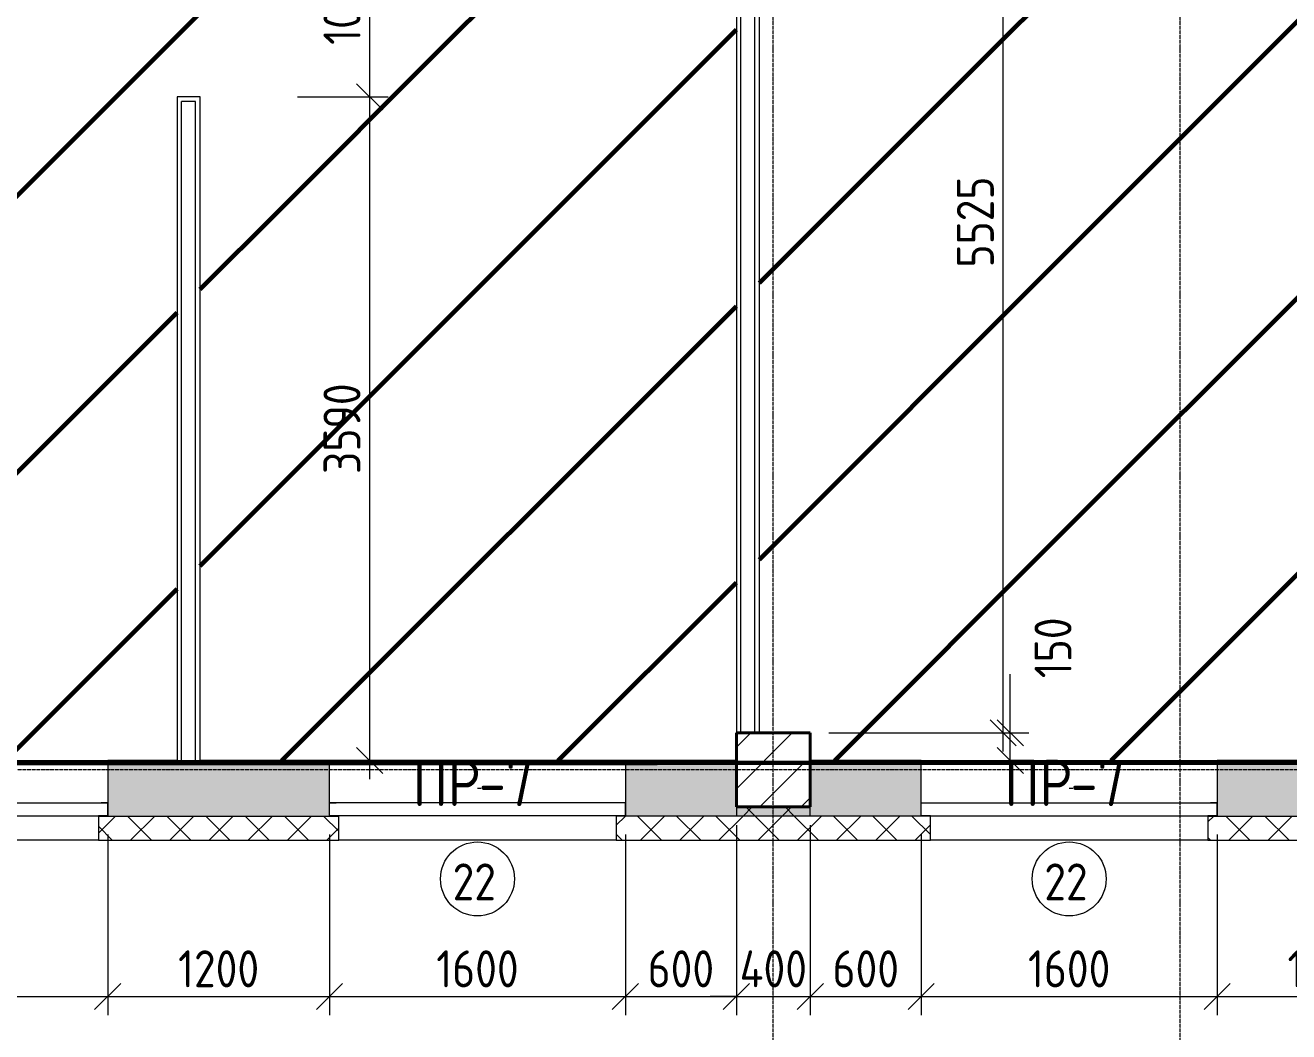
# Model space of a CAD drawing. Header units: millimetres. Extents: x -56773 to 323062, y -262288 to 76460.
# Drawn here: x 35764 to 42597, y -106360 to -100918 of the extents above; entities that cross this region are included whole.
import ezdxf

# ---------------------------------------------------------------- set-up
doc = ezdxf.new("R2010")
doc.units = ezdxf.units.MM
doc.linetypes.add('ADSK_Линия сетки', pattern=[25, 20, -2.5, 0, -2.5])
for name, color, linetype, lineweight in [('1.1) Шлифовка потолка', 5, 'Continuous', 60), ('3.1 Штукатурка внешн стен', 5, 'Continuous', 60), ('_ Окна', 7, 'Continuous', 18), ('Марки', 7, 'Continuous', 20), ('Марки окон', 7, 'Continuous', 20), ('Несущие колонны', 7, 'Continuous', 18), ('Окна', 7, 'Continuous', 9), ('Оси', 7, 'Continuous', 9), ('Размеры', 7, 'Continuous', 9), ('Стены внутренние', 7, 'Continuous', 18), ('Стены наружные', 7, 'Continuous', 18), ('Стены штриховка', 7, 'Continuous', 9)]:
    doc.layers.add(name, color=color, linetype=linetype, lineweight=lineweight)
doc.styles.add('GOST Common_2', font='', dxfattribs={"width": 0.9, "height": 250})
doc.styles.add('GOST Common_3', font='', dxfattribs={"width": 0.9, "height": 200})
doc.styles.get('GOST Common_2').set_extended_font_data('GOST Common')
doc.styles.get('GOST Common_3').set_extended_font_data('GOST Common')
doc.dimstyles.new('ADSK_Основной_2_0', dxfattribs={"dimscale": 304.8, "dimtxt": 201.142999, "dimasz": 0.463911, "dimexe": 0.328084, "dimexo": 0.328084, "dimgap": 0.164042, "dimtad": 1, "dimdec": 3, "dimrnd": 0.001, "dimdsep": 46, "dimtxsty": 'GOST Common_3', "dimblk1": 'OBLIQUE', "dimblk2": 'OBLIQUE', "dimsah": 1, "dimcen": 0.09, "dimdle": 0.328084, "dimazin": 2, "dimtfac": 1, "dimtdec": 4, "dimtix": 1, "dimtmove": 0, "dimatfit": 3, "dimfxl": 1, "dimtvp": 1, "dimtolj": 1, "dimtzin": 0, "dimlwd": 20, "dimlwe": 20, "dimarcsym": 2})
doc.dimstyles.new('ADSK_Основной_2_0_1', dxfattribs={"dimscale": 304.8, "dimtxt": 201.142999, "dimasz": 0.463911, "dimexe": 0.328084, "dimexo": 0.328084, "dimgap": 0.164042, "dimtad": 1, "dimdec": 3, "dimrnd": 0.001, "dimdsep": 46, "dimtxsty": 'GOST Common_3', "dimblk1": 'OBLIQUE', "dimblk2": 'OBLIQUE', "dimsah": 1, "dimcen": 0.09, "dimdle": 0.328084, "dimazin": 2, "dimtfac": 1, "dimtdec": 4, "dimtix": 1, "dimtmove": 1, "dimatfit": 3, "dimfxl": 1, "dimtvp": 1, "dimtolj": 1, "dimtzin": 0, "dimlwd": 20, "dimlwe": 20, "dimarcsym": 2})
doc.dimstyles.new('ADSK_Основной_2_0_2', dxfattribs={"dimscale": 304.8, "dimtxt": 201.142999, "dimasz": 0.463911, "dimexe": 0.328084, "dimexo": 0.328084, "dimgap": 0.164042, "dimtad": 1, "dimdec": 3, "dimrnd": 0.001, "dimdsep": 46, "dimtxsty": 'GOST Common_3', "dimblk1": 'OBLIQUE', "dimblk2": 'OBLIQUE', "dimsah": 1, "dimcen": 0.09, "dimdle": 0.328084, "dimazin": 2, "dimtfac": 1, "dimtdec": 4, "dimtix": 1, "dimtmove": 0, "dimatfit": 3, "dimfxl": 1, "dimtvp": 1, "dimtolj": 1, "dimtzin": 0, "dimlwd": 20, "dimlwe": 20, "dimarcsym": 2})
pattern_1 = [(45, (9.36, -97949.04), (-106.066, 106.066), []), (135, (9.36, -97949.04), (-106.066, -106.066), [])]

# ---------------------------------------------------------------- blocks, each defined once
blk = doc.blocks.new('ADSK_КолоннаЖБ_Прямоугольная - 400x400 мм-1807143-Кладочный план 2-го этаж')
at = {"layer": 'Несущие колонны', "lineweight": 40}
for p, q in [((-200, 200), (200, 200)), ((-200, -200), (-200, 200)), ((200, 200), (200, -200)), ((200, -200), (-200, -200))]:
    blk.add_line(p, q, dxfattribs=at)
blk = doc.blocks.new('ОКНО L03 _2СТ_RS - ОК-5_1600х2000h-3556615-Кладочный план 2-го этаж')
at = {"layer": '_ Окна'}
for p, q in [((-838.1, 149), (761.9, 149)), ((-838.1, 149), (-838.1, 79)), ((-838.1, 149), (-833.1, 149)), ((-818.1, 149), (-38.1, 149)), ((-38.1, 149), (741.9, 149)), ((761.9, 149), (756.9, 149)), ((761.9, 149), (761.9, 79)), ((-838.1, 79), (761.9, 79)), ((-838.1, 79), (-803.1, 79)), ((-818.1, 79), (-38.1, 79)), ((-38.1, 79), (741.9, 79)), ((761.9, 79), (726.9, 79))]:
    blk.add_line(p, q, dxfattribs=at)
at = {"layer": 'Окна'}
blk.add_line((-888.1, -150), (811.9, -150), dxfattribs=at)
blk = doc.blocks.new('ОКНО L03 _2СТ_RS - ОК-5_1600х2000h-3556607-Кладочный план 2-го этаж')
at = {"layer": '_ Окна'}
for p, q in [((-838.1, -79), (761.9, -79)), ((-838.1, -149), (-838.1, -79)), ((-838.1, -79), (-803.1, -79)), ((-818.1, -79), (-38.1, -79)), ((-38.1, -79), (741.9, -79)), ((761.9, -79), (726.9, -79)), ((761.9, -149), (761.9, -79)), ((-838.1, -149), (761.9, -149)), ((-838.1, -149), (-833.1, -149)), ((-818.1, -149), (-38.1, -149)), ((-38.1, -149), (741.9, -149)), ((761.9, -149), (756.9, -149))]:
    blk.add_line(p, q, dxfattribs=at)
at = {"layer": 'Окна'}
blk.add_line((-888.1, 150), (811.9, 150), dxfattribs=at)
blk = doc.blocks.new('_Oblique')
at = {"color": 0, "linetype": 'ByBlock', "lineweight": -2}
blk.add_line((-0.5, -0.5), (0.5, 0.5), dxfattribs=at)
blk = doc.blocks.new('*D4503')
at = {"layer": 'Defpoints', "color": 0, "transparency": 16777216}
for p in [(34609.4, -105193.1), (36209.4, -105193.1), (36209.4, -106170.3)]:
    blk.add_point(p, dxfattribs=at)
at = {"layer": 'Размеры', "color": 0, "lineweight": 20, "transparency": 16777216}
for p, q in [((34609.4, -105293.1), (34609.4, -106270.3)), ((36209.4, -105293.1), (36209.4, -106270.3)), ((34509.4, -106170.3), (36309.4, -106170.3))]:
    blk.add_line(p, q, dxfattribs=at)
at = {"layer": 'Размеры', "color": 0, "lineweight": 20, "transparency": 16777216, "xscale": 141.4, "yscale": 141.4, "zscale": 141.4, "rotation": 180}
blk.add_blockref('_Oblique', (34609.4, -106170.3), dxfattribs=at)
at = {"layer": 'Размеры', "color": 0, "lineweight": 20, "transparency": 16777216, "xscale": 141.4, "yscale": 141.4, "zscale": 141.4}
blk.add_blockref('_Oblique', (36209.4, -106170.3), dxfattribs=at)
at = {"layer": 'Размеры', "color": 0, "lineweight": 9, "transparency": 16777216, "insert": (35409.4, -106020.3), "char_height": 200, "width": 560.473, "attachment_point": 5, "style": 'GOST Common_3'}
blk.add_mtext('\\A1;1600', dxfattribs=at)
blk = doc.blocks.new('*D4504')
at = {"layer": 'Defpoints', "color": 0, "transparency": 16777216}
for p in [(36209.4, -105193.1), (37409.4, -105193.1), (37409.4, -106170.3)]:
    blk.add_point(p, dxfattribs=at)
at = {"layer": 'Размеры', "color": 0, "lineweight": 20, "transparency": 16777216}
for p, q in [((36209.4, -105293.1), (36209.4, -106270.3)), ((37409.4, -105293.1), (37409.4, -106270.3)), ((36109.4, -106170.3), (37509.4, -106170.3))]:
    blk.add_line(p, q, dxfattribs=at)
at = {"layer": 'Размеры', "color": 0, "lineweight": 20, "transparency": 16777216, "xscale": 141.4, "yscale": 141.4, "zscale": 141.4, "rotation": 180}
blk.add_blockref('_Oblique', (36209.4, -106170.3), dxfattribs=at)
at = {"layer": 'Размеры', "color": 0, "lineweight": 20, "transparency": 16777216, "xscale": 141.4, "yscale": 141.4, "zscale": 141.4}
blk.add_blockref('_Oblique', (37409.4, -106170.3), dxfattribs=at)
at = {"layer": 'Размеры', "color": 0, "lineweight": 9, "transparency": 16777216, "insert": (36809.4, -106020.3), "char_height": 200, "width": 560.473, "attachment_point": 5, "style": 'GOST Common_3'}
blk.add_mtext('\\A1;1200', dxfattribs=at)
blk = doc.blocks.new('*D4505')
at = {"layer": 'Defpoints', "color": 0, "transparency": 16777216}
for p in [(37409.4, -105193.1), (39009.4, -105193.1), (39009.4, -106170.3)]:
    blk.add_point(p, dxfattribs=at)
at = {"layer": 'Размеры', "color": 0, "lineweight": 20, "transparency": 16777216}
for p, q in [((37409.4, -105293.1), (37409.4, -106270.3)), ((39009.4, -105293.1), (39009.4, -106270.3)), ((37309.4, -106170.3), (39109.4, -106170.3))]:
    blk.add_line(p, q, dxfattribs=at)
at = {"layer": 'Размеры', "color": 0, "lineweight": 20, "transparency": 16777216, "xscale": 141.4, "yscale": 141.4, "zscale": 141.4, "rotation": 180}
blk.add_blockref('_Oblique', (37409.4, -106170.3), dxfattribs=at)
at = {"layer": 'Размеры', "color": 0, "lineweight": 20, "transparency": 16777216, "xscale": 141.4, "yscale": 141.4, "zscale": 141.4}
blk.add_blockref('_Oblique', (39009.4, -106170.3), dxfattribs=at)
at = {"layer": 'Размеры', "color": 0, "lineweight": 9, "transparency": 16777216, "insert": (38209.4, -106020.3), "char_height": 200, "width": 560.473, "attachment_point": 5, "style": 'GOST Common_3'}
blk.add_mtext('\\A1;1600', dxfattribs=at)
blk = doc.blocks.new('*D4506')
at = {"layer": 'Defpoints', "color": 0, "transparency": 16777216}
for p in [(39609.4, -105144.1), (39009.4, -105193.1), (39609.4, -106170.3)]:
    blk.add_point(p, dxfattribs=at)
at = {"layer": 'Размеры', "color": 0, "lineweight": 20, "transparency": 16777216}
for p, q in [((39009.4, -105293.1), (39009.4, -106270.3)), ((39609.4, -105244.1), (39609.4, -106270.3)), ((38909.4, -106170.3), (39709.4, -106170.3))]:
    blk.add_line(p, q, dxfattribs=at)
at = {"layer": 'Размеры', "color": 0, "lineweight": 20, "transparency": 16777216, "xscale": 141.4, "yscale": 141.4, "zscale": 141.4, "rotation": 180}
blk.add_blockref('_Oblique', (39009.4, -106170.3), dxfattribs=at)
at = {"layer": 'Размеры', "color": 0, "lineweight": 20, "transparency": 16777216, "xscale": 141.4, "yscale": 141.4, "zscale": 141.4}
blk.add_blockref('_Oblique', (39609.4, -106170.3), dxfattribs=at)
at = {"layer": 'Размеры', "color": 0, "lineweight": 9, "transparency": 16777216, "insert": (39309.4, -106020.3), "char_height": 200, "width": 454.106, "attachment_point": 5, "style": 'GOST Common_3'}
blk.add_mtext('\\A1;600', dxfattribs=at)
blk = doc.blocks.new('*D4507')
at = {"layer": 'Defpoints', "color": 0, "transparency": 16777216}
for p in [(39609.4, -105144.1), (40009.4, -105144.1), (40009.4, -106170.3)]:
    blk.add_point(p, dxfattribs=at)
at = {"layer": 'Размеры', "color": 0, "lineweight": 20, "transparency": 16777216}
for p, q in [((39609.4, -105244.1), (39609.4, -106270.3)), ((40009.4, -105244.1), (40009.4, -106270.3)), ((39609.4, -106170.3), (39468, -106170.3)), ((39609.4, -106170.3), (40009.4, -106170.3)), ((40009.4, -106170.3), (40150.8, -106170.3))]:
    blk.add_line(p, q, dxfattribs=at)
at = {"layer": 'Размеры', "color": 0, "lineweight": 20, "transparency": 16777216, "xscale": 141.4, "yscale": 141.4, "zscale": 141.4}
blk.add_blockref('_Oblique', (39609.4, -106170.3), dxfattribs=at)
at = {"layer": 'Размеры', "color": 0, "lineweight": 20, "transparency": 16777216, "xscale": 141.4, "yscale": 141.4, "zscale": 141.4, "rotation": 180}
blk.add_blockref('_Oblique', (40009.4, -106170.3), dxfattribs=at)
at = {"layer": 'Размеры', "color": 0, "lineweight": 9, "transparency": 16777216, "insert": (39809.4, -106020.3), "char_height": 200, "width": 474.561, "attachment_point": 5, "style": 'GOST Common_3'}
blk.add_mtext('\\A1;400', dxfattribs=at)
blk = doc.blocks.new('*D4508')
at = {"layer": 'Defpoints', "color": 0, "transparency": 16777216}
for p in [(40009.4, -105144.1), (40609.4, -105193.1), (40609.4, -106170.3)]:
    blk.add_point(p, dxfattribs=at)
at = {"layer": 'Размеры', "color": 0, "lineweight": 20, "transparency": 16777216}
for p, q in [((40009.4, -105244.1), (40009.4, -106270.3)), ((40609.4, -105293.1), (40609.4, -106270.3)), ((39909.4, -106170.3), (40709.4, -106170.3))]:
    blk.add_line(p, q, dxfattribs=at)
at = {"layer": 'Размеры', "color": 0, "lineweight": 20, "transparency": 16777216, "xscale": 141.4, "yscale": 141.4, "zscale": 141.4, "rotation": 180}
blk.add_blockref('_Oblique', (40009.4, -106170.3), dxfattribs=at)
at = {"layer": 'Размеры', "color": 0, "lineweight": 20, "transparency": 16777216, "xscale": 141.4, "yscale": 141.4, "zscale": 141.4}
blk.add_blockref('_Oblique', (40609.4, -106170.3), dxfattribs=at)
at = {"layer": 'Размеры', "color": 0, "lineweight": 9, "transparency": 16777216, "insert": (40309.4, -106020.3), "char_height": 200, "width": 454.106, "attachment_point": 5, "style": 'GOST Common_3'}
blk.add_mtext('\\A1;600', dxfattribs=at)
blk = doc.blocks.new('*D4509')
at = {"layer": 'Defpoints', "color": 0, "transparency": 16777216}
for p in [(40609.4, -105193.1), (42209.4, -105193.1), (42209.4, -106170.3)]:
    blk.add_point(p, dxfattribs=at)
at = {"layer": 'Размеры', "color": 0, "lineweight": 20, "transparency": 16777216}
for p, q in [((40609.4, -105293.1), (40609.4, -106270.3)), ((42209.4, -105293.1), (42209.4, -106270.3)), ((40509.4, -106170.3), (42309.4, -106170.3))]:
    blk.add_line(p, q, dxfattribs=at)
at = {"layer": 'Размеры', "color": 0, "lineweight": 20, "transparency": 16777216, "xscale": 141.4, "yscale": 141.4, "zscale": 141.4, "rotation": 180}
blk.add_blockref('_Oblique', (40609.4, -106170.3), dxfattribs=at)
at = {"layer": 'Размеры', "color": 0, "lineweight": 20, "transparency": 16777216, "xscale": 141.4, "yscale": 141.4, "zscale": 141.4}
blk.add_blockref('_Oblique', (42209.4, -106170.3), dxfattribs=at)
at = {"layer": 'Размеры', "color": 0, "lineweight": 9, "transparency": 16777216, "insert": (41409.4, -106020.3), "char_height": 200, "width": 560.473, "attachment_point": 5, "style": 'GOST Common_3'}
blk.add_mtext('\\A1;1600', dxfattribs=at)
blk = doc.blocks.new('*D4510')
at = {"layer": 'Defpoints', "color": 0, "transparency": 16777216}
for p in [(42209.4, -105193.1), (43409.4, -105193.1), (43409.4, -106170.3)]:
    blk.add_point(p, dxfattribs=at)
at = {"layer": 'Размеры', "color": 0, "lineweight": 20, "transparency": 16777216}
for p, q in [((42209.4, -105293.1), (42209.4, -106270.3)), ((43409.4, -105293.1), (43409.4, -106270.3)), ((42109.4, -106170.3), (43509.4, -106170.3))]:
    blk.add_line(p, q, dxfattribs=at)
at = {"layer": 'Размеры', "color": 0, "lineweight": 20, "transparency": 16777216, "xscale": 141.4, "yscale": 141.4, "zscale": 141.4, "rotation": 180}
blk.add_blockref('_Oblique', (42209.4, -106170.3), dxfattribs=at)
at = {"layer": 'Размеры', "color": 0, "lineweight": 20, "transparency": 16777216, "xscale": 141.4, "yscale": 141.4, "zscale": 141.4}
blk.add_blockref('_Oblique', (43409.4, -106170.3), dxfattribs=at)
at = {"layer": 'Размеры', "color": 0, "lineweight": 9, "transparency": 16777216, "insert": (42809.4, -106020.3), "char_height": 200, "width": 560.473, "attachment_point": 5, "style": 'GOST Common_3'}
blk.add_mtext('\\A1;1200', dxfattribs=at)
blk = doc.blocks.new('*D4626')
at = {"layer": 'Defpoints', "color": 0, "transparency": 16777216}
for p in [(37136.1, -101304.1), (37626.5, -101304.1), (37526.5, -104894.1)]:
    blk.add_point(p, dxfattribs=at)
at = {"layer": 'Размеры', "color": 0, "lineweight": 20, "transparency": 16777216}
for p, q in [((37626.5, -104994.1), (37626.5, -101204.1)), ((37236.1, -101304.1), (37726.5, -101304.1)), ((37626.5, -104894.1), (37726.5, -104894.1))]:
    blk.add_line(p, q, dxfattribs=at)
at = {"layer": 'Размеры', "color": 0, "lineweight": 20, "transparency": 16777216, "xscale": 141.4, "yscale": 141.4, "zscale": 141.4}
for p, rotation in [((37626.5, -101304.1), 90), ((37626.5, -104894.1), 270)]:
    blk.add_blockref('_Oblique', p, dxfattribs=dict(at, rotation=rotation))
at = {"layer": 'Размеры', "color": 0, "lineweight": 9, "transparency": 16777216, "insert": (37476.5, -103099.1), "char_height": 200, "width": 605.475, "attachment_point": 5, "rotation": 90, "style": 'GOST Common_3'}
blk.add_mtext('\\A1;3590', dxfattribs=at)
blk = doc.blocks.new('*D4627')
at = {"layer": 'Defpoints', "color": 0, "transparency": 16777216}
for p in [(37158.8, -100304.1), (37626.5, -100304.1), (37136.1, -101304.1)]:
    blk.add_point(p, dxfattribs=at)
at = {"layer": 'Размеры', "color": 0, "lineweight": 20, "transparency": 16777216}
for p, q in [((37626.5, -101404.1), (37626.5, -100204.1)), ((37258.8, -100304.1), (37726.5, -100304.1)), ((37236.1, -101304.1), (37726.5, -101304.1))]:
    blk.add_line(p, q, dxfattribs=at)
at = {"layer": 'Размеры', "color": 0, "lineweight": 20, "transparency": 16777216, "xscale": 141.4, "yscale": 141.4, "zscale": 141.4}
for p, rotation in [((37626.5, -100304.1), 90), ((37626.5, -101304.1), 270)]:
    blk.add_blockref('_Oblique', p, dxfattribs=dict(at, rotation=rotation))
at = {"layer": 'Размеры', "color": 0, "lineweight": 9, "transparency": 16777216, "insert": (37476.5, -100804.1), "char_height": 200, "width": 560.473, "attachment_point": 5, "rotation": 90, "style": 'GOST Common_3'}
blk.add_mtext('\\A1;1000', dxfattribs=at)
blk = doc.blocks.new('*D4911')
at = {"layer": 'Defpoints', "color": 0, "transparency": 16777216}
for p in [(40009.4, -104744.1), (41091, -104744.1), (40952, -104894.1)]:
    blk.add_point(p, dxfattribs=at)
at = {"layer": 'Размеры', "color": 0, "lineweight": 20, "transparency": 16777216}
for p, q in [((41091, -104744.1), (41091, -104427.3)), ((40109.4, -104744.1), (41191, -104744.1)), ((41091, -104994.1), (41091, -104744.1)), ((41052, -104894.1), (41191, -104894.1))]:
    blk.add_line(p, q, dxfattribs=at)
at = {"layer": 'Размеры', "color": 0, "lineweight": 20, "transparency": 16777216, "xscale": 141.4, "yscale": 141.4, "zscale": 141.4}
for p, rotation in [((41091, -104744.1), 90), ((41091, -104894.1), 270)]:
    blk.add_blockref('_Oblique', p, dxfattribs=dict(at, rotation=rotation))
at = {"layer": 'Размеры', "color": 0, "lineweight": 9, "transparency": 16777216, "insert": (41222, -104448.5), "char_height": 200, "width": 409.104, "attachment_point": 1, "rotation": 90, "line_spacing_factor": 1.022761, "style": 'GOST Common_3'}
blk.add_mtext('\\A1;150', dxfattribs=at)
blk = doc.blocks.new('*D4912')
at = {"layer": 'Defpoints', "color": 0, "transparency": 16777216}
for p in [(40584.4, -99219.1), (41052, -99219.1), (40009.4, -104744.1)]:
    blk.add_point(p, dxfattribs=at)
at = {"layer": 'Размеры', "color": 0, "lineweight": 20, "transparency": 16777216}
for p, q in [((41052, -104844.1), (41052, -99119.1)), ((40684.4, -99219.1), (41152, -99219.1)), ((40109.4, -104744.1), (41152, -104744.1))]:
    blk.add_line(p, q, dxfattribs=at)
at = {"layer": 'Размеры', "color": 0, "lineweight": 20, "transparency": 16777216, "xscale": 141.4, "yscale": 141.4, "zscale": 141.4}
for p, rotation in [((41052, -99219.1), 90), ((41052, -104744.1), 270)]:
    blk.add_blockref('_Oblique', p, dxfattribs=dict(at, rotation=rotation))
at = {"layer": 'Размеры', "color": 0, "lineweight": 9, "transparency": 16777216, "insert": (40902, -101981.6), "char_height": 200, "width": 605.475, "attachment_point": 5, "rotation": 90, "style": 'GOST Common_3'}
blk.add_mtext('\\A1;5525', dxfattribs=at)
blk = doc.blocks.new('М_окна1 - Маркировка типоразмера-1510237-Кладочный план 2-го этаж')
at = {"layer": 'Марки окон'}
blk.add_circle((0, 0), 2, dxfattribs=at)
blk = doc.blocks.new('ADSK_Марка_Отверстие - Экземпляр_Только Марка-157312-Кладочный план 2-го этаж')
at = {"layer": 'Марки'}
blk.add_line((0, 0), (0.2, 0), dxfattribs=at)

msp = doc.modelspace()

# ---------------------------------------------------------------- hatches: boundary and pattern name
at = {"layer": '1.1) Шлифовка потолка', "transparency": 33554687}
h = msp.add_hatch(dxfattribs=at)
h.set_pattern_fill('ANSI31', color=5, scale=333)
h.paths.add_polyline_path([(36584.3615, -99219.0666), (36034.3615, -99219.0666), (36034.3615, -98494.0666), (35934.3615, -98494.0666), (35934.3615, -98369.0666), (37143.3716, -98369.0666), (37143.3716, -96144.5668), (32903.5498, -96144.5668), (32903.5498, -98369.0666), (34734.3615, -98369.0666), (34734.3615, -98494.0666), (34634.3615, -98494.0666), (34634.3615, -99219.0666), (33384.3615, -99219.0666), (33384.3615, -100304.0666), (33259.3615, -100304.0666), (33259.3615, -99219.0666), (32903.5498, -99219.0666), (32903.5498, -101055.8012), (37143.3716, -101055.8012), (37143.3716, -99219.0666), (36709.3615, -99219.0666), (36709.3615, -100304.0666), (36584.3615, -100304.0666)])
h = msp.add_hatch(dxfattribs=at)
h.set_pattern_fill('ANSI31', color=5, scale=333)
h.paths.add_polyline_path([(39609.3615, -99219.0666), (38584.3615, -99219.0666), (38584.3615, -98494.0666), (38484.3615, -98494.0666), (38484.3615, -98369.0666), (40759.3615, -98369.0666), (40759.3615, -98494.0666), (40584.3615, -98494.0666), (40584.3615, -99219.0666), (39734.3615, -99219.0666), (39734.3615, -101055.8012), (41383.1934, -101055.8012), (41383.1934, -96144.5668), (37143.3716, -96144.5668), (37143.3716, -98369.0666), (37284.3615, -98369.0666), (37284.3615, -98494.0666), (37184.3615, -98494.0666), (37184.3615, -99219.0666), (37173.2044, -101055.8012), (39609.3615, -101055.8012)])
h = msp.add_hatch(dxfattribs=at)
h.set_pattern_fill('ANSI31', color=5, scale=333)
h.paths.add_polyline_path([(49862.837, -96144.5668), (41383.1934, -96144.5668), (41383.1934, -104894.0666), (42259.3615, -104894.0666), (42684.3615, -104894.0666), (42684.3615, -99219.0666), (42259.3615, -99219.0666), (42259.3615, -98494.0666), (41959.3615, -98494.0666), (41959.3615, -98369.0666), (42934.3615, -98369.0666), (42934.3615, -98494.0666), (42809.3615, -98494.0666), (42809.3615, -104894.0666), (43409.3615, -104894.0666), (45059.3615, -104894.0666), (45609.3615, -104894.0666), (45609.3615, -104744.0666), (45884.3615, -104744.0666), (45884.3615, -99219.0666), (44234.3615, -99219.0666), (44234.3615, -98494.0666), (44134.3615, -98494.0666), (44134.3615, -98369.0666), (46884.3615, -98369.0666), (46884.3615, -98494.0666), (46709.3615, -98494.0666), (46709.3615, -99219.0666), (46009.3615, -99219.0666), (46009.3615, -104744.0666), (46009.3615, -104894.0666), (46909.3615, -104894.0666), (48559.3615, -104894.0666), (48884.3615, -104894.0666), (48884.3615, -101344.0666), (49009.3615, -101344.0666), (49009.3615, -104894.0666), (49409.3615, -104894.0666), (49409.3615, -104744.0666), (49809.3615, -104744.0666), (49809.3615, -104894.0666), (49862.837, -104894.0666), (49862.837, -99219.0666), (49009.3615, -99219.0666), (49009.3615, -100344.0666), (48884.3615, -100344.0666), (48884.3615, -99219.0666), (48259.3615, -99219.0666), (48259.3615, -98494.0666), (48084.3615, -98494.0666), (48084.3615, -98369.0666), (49862.837, -98369.0666)])
h.paths.add_polyline_path([(41354.1182, -105202.5854), (41907.6896, -105202.5854), (41907.6896, -104827.5854), (41354.1182, -104827.5854)], flags=9)
h.paths.add_polyline_path([(40996.9307, -105202.5854), (41529.0735, -105202.5854), (41529.0735, -104827.5854), (40996.9307, -104827.5854)], flags=9)
h.paths.add_polyline_path([(44154.1182, -105202.5854), (44707.6896, -105202.5854), (44707.6896, -104827.5854), (44154.1182, -104827.5854)], flags=9)
h.paths.add_polyline_path([(43796.9307, -105202.5854), (44329.0735, -105202.5854), (44329.0735, -104827.5854), (43796.9307, -104827.5854)], flags=9)
h.paths.add_polyline_path([(47654.1182, -105202.5854), (48207.6896, -105202.5854), (48207.6896, -104827.5854), (47654.1182, -104827.5854)], flags=9)
h.paths.add_polyline_path([(47296.9307, -105202.5854), (47829.0735, -105202.5854), (47829.0735, -104827.5854), (47296.9307, -104827.5854)], flags=9)
h = msp.add_hatch(dxfattribs=at)
h.set_pattern_fill('ANSI31', color=5, scale=333)
h.paths.add_polyline_path([(36584.3615, -101304.0666), (36709.3615, -101304.0666), (36709.3615, -104894.0666), (37143.3716, -104894.0666), (37143.3716, -101055.8012), (32903.5498, -101055.8012), (32903.5498, -104894.0666), (33059.3615, -104894.0666), (33259.3615, -104894.0666), (33259.3615, -101304.0666), (33384.3615, -101304.0666), (33384.3615, -104894.0666), (33609.3615, -104894.0666), (33609.3615, -104744.0666), (34009.3615, -104744.0666), (34009.3615, -104894.0666), (34609.3615, -104894.0666), (36259.3615, -104894.0666), (36584.3615, -104894.0666)])
h.paths.add_polyline_path([(35354.1182, -105202.5854), (35907.6896, -105202.5854), (35907.6896, -104827.5854), (35354.1182, -104827.5854)], flags=9)
h.paths.add_polyline_path([(34996.9307, -105202.5854), (35529.0735, -105202.5854), (35529.0735, -104827.5854), (34996.9307, -104827.5854)], flags=9)
h = msp.add_hatch(dxfattribs=at)
h.set_pattern_fill('ANSI31', color=5, scale=333)
h.paths.add_polyline_path([(39609.3615, -101055.8012), (37143.3716, -101055.8012), (37143.3716, -104894.0666), (37409.3615, -104894.0666), (39059.3615, -104894.0666), (39609.3615, -104894.0666), (39609.3615, -104744.0666)])
h = msp.add_hatch(dxfattribs=at)
h.set_pattern_fill('ANSI31', color=5, scale=333)
h.paths.add_polyline_path([(41383.1934, -101055.8012), (39734.3615, -101055.8012), (39734.3615, -104744.0666), (40009.3615, -104744.0666), (40009.3615, -104894.0666), (40609.3615, -104894.0666), (41383.1934, -104894.0666)])
at = {"layer": 'Несущие колонны', "lineweight": 9}
h = msp.add_hatch(dxfattribs=at)
h.set_pattern_fill('FP_1', color=256, style=0, pattern_type=2)
h.set_pattern_definition([(45, (9.36, -97949.04), (-224.5064, 224.5064), []), (45, (233.87, -97949.04), (-224.5064, 224.5064), [396.875, -79.375, 3.353, -76.022])])
h.paths.add_polyline_path([(40009.3615, -105144.0666), (40009.3615, -104744.0666), (39609.3615, -104744.0666), (39609.3615, -105144.0666)])
at = {"layer": 'Стены внутренние', "lineweight": 9}
h = msp.add_hatch(dxfattribs=at)
h.set_pattern_fill('FP_2', color=256, style=0, pattern_type=2)
h.set_pattern_definition([(45, (9.36, -97949.04), (84.18955, 308.69595), [396.875, -79.375, 3.353, -76.022])])
h.paths.add_polyline_path([(56459.3615, -105194.0666), (56459.3615, -105193.0666), (56409.3615, -105193.0666), (56409.3615, -104894.0666), (55809.3615, -104894.0666), (55809.3615, -105144.0666), (55409.3615, -105144.0666), (55409.3615, -104894.0666), (54809.3615, -104894.0666), (54809.3615, -105193.0666), (56326.6505, -105194.0666)])
h.paths.add_polyline_path([(59222.263, -105194.0666), (59209.3615, -105193.0666), (59209.3615, -104894.0666), (58009.3615, -104894.0666), (58009.3615, -105193.0666), (57959.3615, -105194.0666)])
h.paths.add_polyline_path([(61393.9725, -105194.0666), (61559.3615, -105194.0666), (61559.3615, -105144.0666), (61409.3615, -105144.0666), (61409.3615, -104894.0666), (60809.3615, -104894.0666), (60809.3615, -105193.0666), (60759.3615, -105194.0666)])
h.paths.add_polyline_path([(44959.3615, -105194.0666), (46909.3615, -105193.0666), (46909.3615, -104894.0666), (46009.3615, -104894.0666), (46009.3615, -105144.0666), (45609.3615, -105144.0666), (45609.3615, -104894.0666), (45009.3615, -104894.0666), (45009.3615, -105193.0666), (44959.3615, -105193.0666)])
h.paths.add_polyline_path([(37459.3615, -105194.0666), (37459.3615, -105193.0666), (37409.3615, -105193.0666), (37409.3615, -104894.0666), (36209.3615, -104894.0666), (36209.3615, -105193.0666), (36159.3615, -105194.0666)])
h.paths.add_polyline_path([(40659.3615, -105194.0666), (40659.3615, -105193.0666), (40609.3615, -105193.0666), (40609.3615, -104894.0666), (40009.3615, -104894.0666), (40009.3615, -105144.0666), (39609.3615, -105144.0666), (39609.3615, -104894.0666), (39009.3615, -104894.0666), (39009.3615, -105193.0666), (38959.3615, -105194.0666)])
h.paths.add_polyline_path([(50459.3615, -105194.0666), (50459.3615, -105193.0666), (50409.3615, -105193.0666), (50409.3615, -104894.0666), (49809.3615, -104894.0666), (49809.3615, -105144.0666), (49409.3615, -105144.0666), (49409.3615, -104894.0666), (48509.3615, -104894.0666), (48509.3615, -105193.0666), (48459.3615, -105194.0666)])
h.paths.add_polyline_path([(53259.3615, -105194.0666), (53259.3615, -105193.0666), (53209.3615, -105193.0666), (53209.3615, -104894.0666), (52009.3615, -104894.0666), (52009.3615, -105193.0666), (51959.3615, -105194.0666)])
h.paths.add_polyline_path([(42159.3615, -105194.0666), (43409.3615, -105193.0666), (43409.3615, -104894.0666), (42209.3615, -104894.0666), (42209.3615, -105193.0666), (42159.3615, -105193.0666)])
h.paths.add_polyline_path([(30266.1372, -105194.0666), (31409.3615, -105193.0666), (31409.3615, -104894.0666), (30209.3615, -104894.0666), (30209.3615, -105193.0666), (30159.3615, -105194.0666)])
h.paths.add_polyline_path([(19459.3615, -105194.0666), (19459.3615, -105193.0666), (19409.3615, -105193.0666), (19409.3615, -104894.0666), (18209.3615, -104894.0666), (18209.3615, -105193.0666), (18683.6869, -105194.0666)])
h.paths.add_polyline_path([(15609.3615, -105194.0666), (15609.3615, -104894.0666), (15009.3615, -104894.0666), (15009.3615, -105144.0666), (14609.3615, -105144.0666), (14609.3615, -104894.0666), (14009.3615, -104894.0666), (14009.3615, -105193.0666), (13959.3615, -105194.0666)])
h.paths.add_polyline_path([(20959.3615, -105194.0666), (21609.3615, -105194.0666), (21609.3615, -104894.0666), (21009.3615, -104894.0666), (21009.3615, -105193.0666), (20959.3615, -105193.0666)])
h.paths.add_polyline_path([(28659.3615, -105194.0666), (28659.3615, -105193.0666), (28609.3615, -105193.0666), (28609.3615, -104894.0666), (28009.3615, -104894.0666), (28009.3615, -105144.0666), (27609.3615, -105144.0666), (27609.3615, -104894.0666), (27009.3615, -104894.0666), (27009.3615, -105193.0666), (27370.5247, -105194.0666)])
h.paths.add_polyline_path([(32959.3615, -105194.0666), (34609.3615, -105193.0666), (34609.3615, -104894.0666), (34009.3615, -104894.0666), (34009.3615, -105144.0666), (33609.3615, -105144.0666), (33609.3615, -104894.0666), (33009.3615, -104894.0666), (33009.3615, -105193.0666), (32959.3615, -105193.0666)])
h.paths.add_polyline_path([(22009.3615, -105194.0666), (22609.3615, -105193.0666), (22609.3615, -104894.0666), (22009.3615, -104894.0666), (22009.3615, -105144.0666)])
h.paths.add_polyline_path([(25459.3615, -105194.0666), (25459.3615, -105193.0666), (25409.3615, -105193.0666), (25409.3615, -104894.0666), (24209.3615, -104894.0666), (24209.3615, -105193.0666), (24474.9121, -105194.0666)])
h.paths.add_polyline_path([(16009.3615, -105194.0666), (16609.3615, -105193.0666), (16609.3615, -104894.0666), (16009.3615, -104894.0666), (16009.3615, -105144.0666)])
h.paths.add_polyline_path([(6459.3615, -105194.0666), (6459.3615, -105193.0666), (6409.3615, -105193.0666), (6409.3615, -104894.0666), (5209.3615, -104894.0666), (5209.3615, -105193.0666), (5159.3615, -105194.0666)])
h.paths.add_polyline_path([(-5540.6385, -105194.0666), (-5540.6385, -105193.0666), (-5590.6385, -105193.0666), (-5590.6385, -104894.0666), (-6790.6385, -104894.0666), (-6790.6385, -105193.0666), (-6840.6385, -105194.0666)])
h.paths.add_polyline_path([(-2340.6385, -105194.0666), (-2340.6385, -105193.0666), (-2390.6385, -105193.0666), (-2390.6385, -104894.0666), (-2990.6385, -104894.0666), (-2990.6385, -105144.0666), (-3390.6385, -105144.0666), (-3390.6385, -104894.0666), (-3990.6385, -104894.0666), (-3990.6385, -105193.0666), (-4040.6385, -105194.0666)])
h.paths.add_polyline_path([(1959.3615, -105194.0666), (3609.3615, -105193.0666), (3609.3615, -104894.0666), (3009.3615, -104894.0666), (3009.3615, -105144.0666), (2609.3615, -105144.0666), (2609.3615, -104894.0666), (2009.3615, -104894.0666), (2009.3615, -105193.0666), (1959.3615, -105193.0666)])
h.paths.add_polyline_path([(12459.3615, -105194.0666), (12459.3615, -105193.0666), (12409.3615, -105193.0666), (12409.3615, -104894.0666), (11209.3615, -104894.0666), (11209.3615, -105193.0666), (11159.3615, -105194.0666)])
h.paths.add_polyline_path([(9659.3615, -105194.0666), (9659.3615, -105193.0666), (9609.3615, -105193.0666), (9609.3615, -104894.0666), (9009.3615, -104894.0666), (9009.3615, -105144.0666), (8609.3615, -105144.0666), (8609.3615, -104894.0666), (8009.3615, -104894.0666), (8009.3615, -105193.0666), (7959.3615, -105194.0666)])
h.paths.add_polyline_path([(459.3615, -105194.0666), (459.3615, -105193.0666), (409.3615, -105193.0666), (409.3615, -104894.0666), (-790.6385, -104894.0666), (-790.6385, -105193.0666), (-840.6385, -105194.0666)])
h.paths.add_polyline_path([(-8340.6385, -105194.0666), (-8340.6385, -105193.0666), (-8390.6385, -105193.0666), (-8390.6385, -104894.0666), (-8990.6385, -104894.0666), (-8990.6385, -105144.0666), (-9390.6385, -105144.0666), (-9390.6385, -104894.0666), (-10590.6385, -104894.0666), (-10590.6385, -105193.0666), (-10272.4389, -105194.0666)])
h.paths.add_polyline_path([(-17240.6385, -105194.0666), (-15990.6385, -105193.0666), (-15990.6385, -104894.0666), (-17190.6385, -104894.0666), (-17190.6385, -105193.0666), (-17240.6385, -105193.0666)])
h.paths.add_polyline_path([(-18959.2766, -105194.0666), (-18790.6385, -105193.0666), (-18790.6385, -104894.0666), (-19390.6385, -104894.0666), (-19390.6385, -105194.0666)])
h.paths.add_polyline_path([(-13168.0514, -105194.0666), (-12190.6385, -105193.0666), (-12190.6385, -104894.0666), (-13390.6385, -104894.0666), (-13390.6385, -105144.0666), (-13790.6385, -105144.0666), (-13790.6385, -104894.0666), (-14390.6385, -104894.0666), (-14390.6385, -105193.0666), (-13891.9546, -105194.0666)])
at = {"layer": 'Стены наружные', "lineweight": 9}
h = msp.add_hatch(dxfattribs=at)
h.set_pattern_fill('FP_4', color=256, style=0, pattern_type=2)
h.set_pattern_definition(pattern_1)
h.paths.add_polyline_path([(39609.3615, -105194.0666), (40009.3615, -105194.0666), (40009.3615, -105144.0666), (39609.3615, -105144.0666)])
h = msp.add_hatch(dxfattribs=at)
h.set_pattern_fill('FP_4', color=256, style=0, pattern_type=2)
h.set_pattern_definition(pattern_1)
h.paths.add_polyline_path([(60759.3615, -105324.0666), (61989.3615, -105324.0666), (61989.3615, -105194.0666), (60759.3615, -105194.0666)])
h.paths.add_polyline_path([(59222.263, -105324.0666), (59259.3615, -105324.0666), (59259.3615, -105194.0666), (57959.3615, -105194.0666), (57959.3615, -105324.0666)])
h.paths.add_polyline_path([(46959.3615, -105324.0666), (46959.3615, -105194.0666), (44959.3615, -105194.0666), (44959.3615, -105324.0666)])
h.paths.add_polyline_path([(50459.3615, -105324.0666), (50459.3615, -105194.0666), (48459.3615, -105194.0666), (48459.3615, -105324.0666)])
h.paths.add_polyline_path([(37459.3615, -105324.0666), (37459.3615, -105194.0666), (36159.3615, -105194.0666), (36159.3615, -105324.0666)])
h.paths.add_polyline_path([(38959.3615, -105324.0666), (40659.3615, -105324.0666), (40659.3615, -105194.0666), (38959.3615, -105194.0666)])
h.paths.add_polyline_path([(43459.3615, -105324.0666), (43459.3615, -105194.0666), (42159.3615, -105194.0666), (42159.3615, -105324.0666)])
h.paths.add_polyline_path([(56326.6505, -105324.0666), (56459.3615, -105324.0666), (56459.3615, -105194.0666), (54759.3615, -105194.0666), (54759.3615, -105324.0666)])
h.paths.add_polyline_path([(51959.3615, -105324.0666), (53259.3615, -105324.0666), (53259.3615, -105194.0666), (51959.3615, -105194.0666)])
h.paths.add_polyline_path([(25459.3615, -105324.0666), (25459.3615, -105194.0666), (24159.3615, -105194.0666), (24159.3615, -105324.0666), (24474.9121, -105324.0666)])
h.paths.add_polyline_path([(18159.3615, -105324.0666), (19459.3615, -105324.0666), (19459.3615, -105194.0666), (18159.3615, -105194.0666)])
h.paths.add_polyline_path([(16659.3615, -105324.0666), (16659.3615, -105194.0666), (16009.3615, -105194.0666), (16009.3615, -105324.0666)])
h.paths.add_polyline_path([(28659.3615, -105324.0666), (28659.3615, -105194.0666), (26959.3615, -105194.0666), (26959.3615, -105324.0666), (27370.5247, -105324.0666)])
h.paths.add_polyline_path([(21579.2995, -105324.0666), (21609.3615, -105324.0666), (21609.3615, -105194.0666), (20959.3615, -105194.0666), (20959.3615, -105324.0666)])
h.paths.add_polyline_path([(30159.3615, -105324.0666), (31459.3615, -105324.0666), (31459.3615, -105194.0666), (30159.3615, -105194.0666)])
h.paths.add_polyline_path([(22659.3615, -105324.0666), (22659.3615, -105194.0666), (22009.3615, -105194.0666), (22009.3615, -105324.0666)])
h.paths.add_polyline_path([(32959.3615, -105324.0666), (34659.3615, -105324.0666), (34659.3615, -105194.0666), (32959.3615, -105194.0666)])
h.paths.add_polyline_path([(15609.3615, -105324.0666), (15609.3615, -105194.0666), (13959.3615, -105194.0666), (13959.3615, -105324.0666)])
h.paths.add_polyline_path([(-2340.6385, -105324.0666), (-2340.6385, -105194.0666), (-4040.6385, -105194.0666), (-4040.6385, -105324.0666)])
h.paths.add_polyline_path([(12459.3615, -105324.0666), (12459.3615, -105194.0666), (11159.3615, -105194.0666), (11159.3615, -105324.0666)])
h.paths.add_polyline_path([(459.3615, -105324.0666), (459.3615, -105194.0666), (-840.6385, -105194.0666), (-840.6385, -105324.0666)])
h.paths.add_polyline_path([(3659.3615, -105324.0666), (3659.3615, -105194.0666), (1959.3615, -105194.0666), (1959.3615, -105324.0666)])
h.paths.add_polyline_path([(7959.3615, -105324.0666), (9659.3615, -105324.0666), (9659.3615, -105194.0666), (7959.3615, -105194.0666)])
h.paths.add_polyline_path([(6459.3615, -105324.0666), (6459.3615, -105194.0666), (5159.3615, -105194.0666), (5159.3615, -105324.0666)])
h.paths.add_polyline_path([(-13891.9546, -105324.0666), (-12140.6385, -105324.0666), (-12140.6385, -105194.0666), (-14440.6385, -105194.0666), (-14440.6385, -105324.0666)])
h.paths.add_polyline_path([(-10640.6385, -105324.0666), (-8340.6385, -105324.0666), (-8340.6385, -105194.0666), (-10640.6385, -105194.0666)])
h.paths.add_polyline_path([(-16063.664, -105324.0666), (-15940.6385, -105324.0666), (-15940.6385, -105194.0666), (-17240.6385, -105194.0666), (-17240.6385, -105324.0666)])
h.paths.add_polyline_path([(-18740.6385, -105324.0666), (-18740.6385, -105194.0666), (-19790.6385, -105194.0666), (-19790.6385, -105324.0666), (-18959.2766, -105324.0666)])
h.paths.add_polyline_path([(-5540.6385, -105324.0666), (-5540.6385, -105194.0666), (-6840.6385, -105194.0666), (-6840.6385, -105324.0666)])

# ---------------------------------------------------------------- linework, layer by layer
at = {"layer": '3.1 Штукатурка внешн стен'}
msp.add_lwpolyline([(61409.3615, -104894.0666), (-19390.6385, -104944.0666), (-19590.6385, -104944.0666), (-19540.6385, -87219.0666)], dxfattribs=at)
at = {"layer": 'Несущие колонны', "lineweight": 9}
for p, q in [((39634.3615, -104744.0666), (39609.3615, -104744.0666)), ((39609.3615, -104744.0666), (39609.3615, -104894.0666)), ((39709.3615, -104744.0666), (39634.3615, -104744.0666)), ((39734.3615, -104744.0666), (39709.3615, -104744.0666)), ((40009.3615, -104744.0666), (39734.3615, -104744.0666)), ((40009.3615, -104894.0666), (40009.3615, -104744.0666)), ((39609.3615, -104894.0666), (39609.3615, -105144.0666)), ((40009.3615, -105144.0666), (40009.3615, -104894.0666)), ((39609.3615, -105144.0666), (40009.3615, -105144.0666))]:
    msp.add_line(p, q, dxfattribs=at)
at = {"layer": 'Оси', "linetype": 'ADSK_Линия сетки', "lineweight": 5}
for p, q in [((39809.3615, -108922.9178), (39809.3615, -87921.5904)), ((42009.3615, -108922.9178), (42009.3615, -87921.5904)), ((62525.08, -104944.0666), (-25230.7352, -104944.0666))]:
    msp.add_line(p, q, dxfattribs=at)
at = {"layer": 'Стены внутренние', "lineweight": 5}
for p, q in [((39609.3615, -99219.0666), (39609.3615, -104744.0666)), ((39734.3615, -104744.0666), (39734.3615, -99219.0666)), ((36584.3615, -101304.0666), (36584.3615, -104894.0666)), ((36709.3615, -101304.0666), (36584.3615, -101304.0666)), ((36709.3615, -104894.0666), (36709.3615, -101304.0666)), ((39609.3615, -104744.0666), (39734.3615, -104744.0666)), ((34609.3615, -104894.0666), (36209.3615, -104894.0666)), ((36584.3615, -104894.0666), (36209.3615, -104894.0666)), ((36209.3615, -104894.0666), (36209.3615, -105193.0666)), ((37409.3615, -104894.0666), (36709.3615, -104894.0666)), ((37409.3615, -105193.0666), (37409.3615, -104894.0666)), ((37409.3615, -104894.0666), (39009.3615, -104894.0666)), ((39609.3615, -104894.0666), (39009.3615, -104894.0666)), ((39009.3615, -104894.0666), (39009.3615, -105193.0666)), ((39609.3615, -105144.0666), (39609.3615, -104894.0666)), ((40609.3615, -104894.0666), (40009.3615, -104894.0666)), ((40009.3615, -104894.0666), (40009.3615, -105144.0666)), ((40609.3615, -105193.0666), (40609.3615, -104894.0666)), ((40609.3615, -104894.0666), (42209.3615, -104894.0666)), ((42684.3615, -104894.0666), (42209.3615, -104894.0666)), ((42209.3615, -104894.0666), (42209.3615, -105193.0666)), ((36209.3615, -105193.0666), (36159.3615, -105193.0666)), ((36159.3615, -105193.0666), (36159.3615, -105194.0666)), ((37459.3615, -105193.0666), (37409.3615, -105193.0666)), ((37459.3615, -105194.0666), (37459.3615, -105193.0666)), ((39009.3615, -105193.0666), (38959.3615, -105193.0666)), ((38959.3615, -105193.0666), (38959.3615, -105194.0666)), ((40659.3615, -105193.0666), (40609.3615, -105193.0666)), ((40659.3615, -105194.0666), (40659.3615, -105193.0666)), ((42209.3615, -105193.0666), (42159.3615, -105193.0666)), ((42159.3615, -105193.0666), (42159.3615, -105194.0666))]:
    msp.add_line(p, q, dxfattribs=at)
at = {"layer": 'Стены наружные', "lineweight": 9}
for p, q in [((40009.3615, -105144.0666), (39609.3615, -105144.0666)), ((39609.3615, -105144.0666), (39609.3615, -105194.0666)), ((40009.3615, -105194.0666), (40009.3615, -105144.0666)), ((36159.3615, -105194.0666), (36159.3615, -105324.0666)), ((37459.3615, -105324.0666), (37459.3615, -105194.0666)), ((38959.3615, -105194.0666), (38959.3615, -105324.0666)), ((40659.3615, -105324.0666), (40659.3615, -105194.0666)), ((42159.3615, -105194.0666), (42159.3615, -105324.0666)), ((36159.3615, -105324.0666), (34659.3615, -105324.0666)), ((36159.3615, -105324.0666), (37459.3615, -105324.0666)), ((38959.3615, -105324.0666), (37459.3615, -105324.0666)), ((38959.3615, -105324.0666), (40659.3615, -105324.0666)), ((42159.3615, -105324.0666), (40659.3615, -105324.0666)), ((42159.3615, -105324.0666), (43459.3615, -105324.0666))]:
    msp.add_line(p, q, dxfattribs=at)
at = {"layer": 'Стены штриховка', "lineweight": 9}
for p, q in [((39634.3615, -104744.0666), (39634.3615, -99194.0666)), ((39709.3615, -104744.0666), (39709.3615, -99194.0666)), ((36684.3615, -101329.0666), (36609.3615, -101329.0666)), ((36609.3615, -104894.0666), (36609.3615, -101329.0666)), ((36684.3615, -104894.0666), (36684.3615, -101329.0666)), ((36584.3615, -104894.0666), (36709.3615, -104894.0666)), ((36159.3615, -105194.0666), (37459.3615, -105194.0666)), ((39609.3615, -105194.0666), (38959.3615, -105194.0666)), ((40659.3615, -105194.0666), (39609.3615, -105194.0666)), ((42159.3615, -105194.0666), (43459.3615, -105194.0666))]:
    msp.add_line(p, q, dxfattribs=at)

# ---------------------------------------------------------------- block references
at = {"layer": 'Марки', "xscale": 99.99999999999993, "yscale": 99.99999999999993, "zscale": 99.99999999999993}
for p in [(38209.3615, -105043.0666), (41409.3615, -105043.0666)]:
    msp.add_blockref('ADSK_Марка_Отверстие - Экземпляр_Только Марка-157312-Кладочный план 2-го этаж', p, dxfattribs=at)
at = {"layer": 'Марки окон', "xscale": 99.99999999999993, "yscale": 99.99999999999993, "zscale": 99.99999999999993}
for p in [(38209.3615, -105534.0666), (41409.3615, -105534.0666)]:
    msp.add_blockref('М_окна1 - Маркировка типоразмера-1510237-Кладочный план 2-го этаж', p, dxfattribs=at)
at = {"layer": 'Несущие колонны', "lineweight": 40, "rotation": 89.9999999999999}
msp.add_blockref('ADSK_КолоннаЖБ_Прямоугольная - 400x400 мм-1807143-Кладочный план 2-го этаж', (39809.3615, -104944.0666), dxfattribs=at)
at = {"layer": 'Окна'}
for p in [(35447.4615, -105044.0666), (41447.4615, -105044.0666)]:
    msp.add_blockref('ОКНО L03 _2СТ_RS - ОК-5_1600х2000h-3556607-Кладочный план 2-го этаж', p, dxfattribs=at)
at = {"layer": 'Окна', "rotation": 180}
msp.add_blockref('ОКНО L03 _2СТ_RS - ОК-5_1600х2000h-3556615-Кладочный план 2-го этаж', (38171.2615, -105044.0666), dxfattribs=at)

# ---------------------------------------------------------------- texts
at = {"layer": 'Марки', "lineweight": 9, "char_height": 250, "attachment_point": 1, "style": 'GOST Common_2'}
for s, insert, width in [('ПР', (37859.4307, -104890.0854), 432.91125), ('ПР', (41059.4307, -104890.0854), 432.91125), ('-7', (38216.6182, -104890.0854), 389.620125), ('-7', (41416.6182, -104890.0854), 389.620125)]:
    msp.add_mtext(s, dxfattribs=dict(at, insert=insert, width=width))
at = {"layer": 'Марки окон', "lineweight": 5, "char_height": 200, "width": 317.46825, "attachment_point": 1, "style": 'GOST Common_3'}
for insert in [(38074.8041, -105450.2812), (41274.8041, -105450.2812)]:
    msp.add_mtext('22', dxfattribs=dict(at, insert=insert))

# ---------------------------------------------------------------- dimensions: what is measured, and where the dimension line sits
at = {"layer": 'Размеры', "lineweight": 9}
for base, p1, p2, dimstyle, override, picture, middle in [((41051.9678, -99219.0666), (40009.3615, -104744.0666), (40584.3615, -99219.0666), 'ADSK_Основной_2_0_2', {"dimpost": '<>', "dimfxl": 5554.840232}, '*D4912', (40901.9678, -101981.5666)), ((37626.5124, -100304.0666), (37136.0988, -101304.0666), (37158.7589, -100304.0666), 'ADSK_Основной_2_0_1', {"dimpost": '<>', "dimfxl": 1000.256708}, '*D4627', (37476.5124, -100804.0666)), ((37626.5124, -101304.0666), (37526.5275, -104894.0666), (37136.0988, -101304.0666), 'ADSK_Основной_2_0_1', {"dimpost": '<>', "dimfxl": 3611.168032}, '*D4626', (37476.5124, -103099.0666))]:
    dim = msp.add_linear_dim(base=base, p1=p1, p2=p2, angle=90, dimstyle=dimstyle, override=override, dxfattribs=at)
    dim.commit()
    dim.dimension.update_dxf_attribs({"geometry": picture, "text_midpoint": middle})
dim = msp.add_linear_dim(base=(41091.0141, -104744.0666), p1=(40951.9829, -104894.0666), p2=(40009.3615, -104744.0666), angle=90, dimstyle='ADSK_Основной_2_0', override={"dimpost": '<>', "dimfxl": 954.481612}, dxfattribs=at)
dim.commit()
dim.dimension.update_dxf_attribs({"geometry": '*D4911', "text_midpoint": (41355.2998, -104427.2936), "dimtype": 160, "text_rotation": 90})
for base, p1, p2, override, picture, middle in [((39609.3615, -106170.3311), (39009.3615, -105193.0666), (39609.3615, -105144.0666), {"dimpost": '<>', "dimfxl": 601.997508}, '*D4506', (39309.3615, -106020.3311)), ((40009.3615, -106170.3311), (39609.3615, -105144.0666), (40009.3615, -105144.0666), {"dimpost": '<>', "dimfxl": 400}, '*D4507', (39809.3615, -106020.3311)), ((40609.3615, -106170.3311), (40009.3615, -105144.0666), (40609.3615, -105193.0666), {"dimpost": '<>', "dimfxl": 601.997508}, '*D4508', (40309.3615, -106020.3311)), ((36209.3615, -106170.3311), (34609.3615, -105193.0666), (36209.3615, -105193.0666), {"dimpost": '<>', "dimfxl": 1600}, '*D4503', (35409.3615, -106020.3311)), ((37409.3615, -106170.3311), (36209.3615, -105193.0666), (37409.3615, -105193.0666), {"dimpost": '<>', "dimfxl": 1200}, '*D4504', (36809.3615, -106020.3311)), ((39009.3615, -106170.3311), (37409.3615, -105193.0666), (39009.3615, -105193.0666), {"dimpost": '<>', "dimfxl": 1600}, '*D4505', (38209.3615, -106020.3311)), ((42209.3615, -106170.3311), (40609.3615, -105193.0666), (42209.3615, -105193.0666), {"dimpost": '<>', "dimfxl": 1600}, '*D4509', (41409.3615, -106020.3311)), ((43409.3615, -106170.3311), (42209.3615, -105193.0666), (43409.3615, -105193.0666), {"dimpost": '<>', "dimfxl": 1200}, '*D4510', (42809.3615, -106020.3311))]:
    dim = msp.add_linear_dim(base=base, p1=p1, p2=p2, dimstyle='ADSK_Основной_2_0_1', override=override, dxfattribs=at)
    dim.commit()
    dim.dimension.update_dxf_attribs({"geometry": picture, "text_midpoint": middle})

doc.saveas('drawing.dxf')
